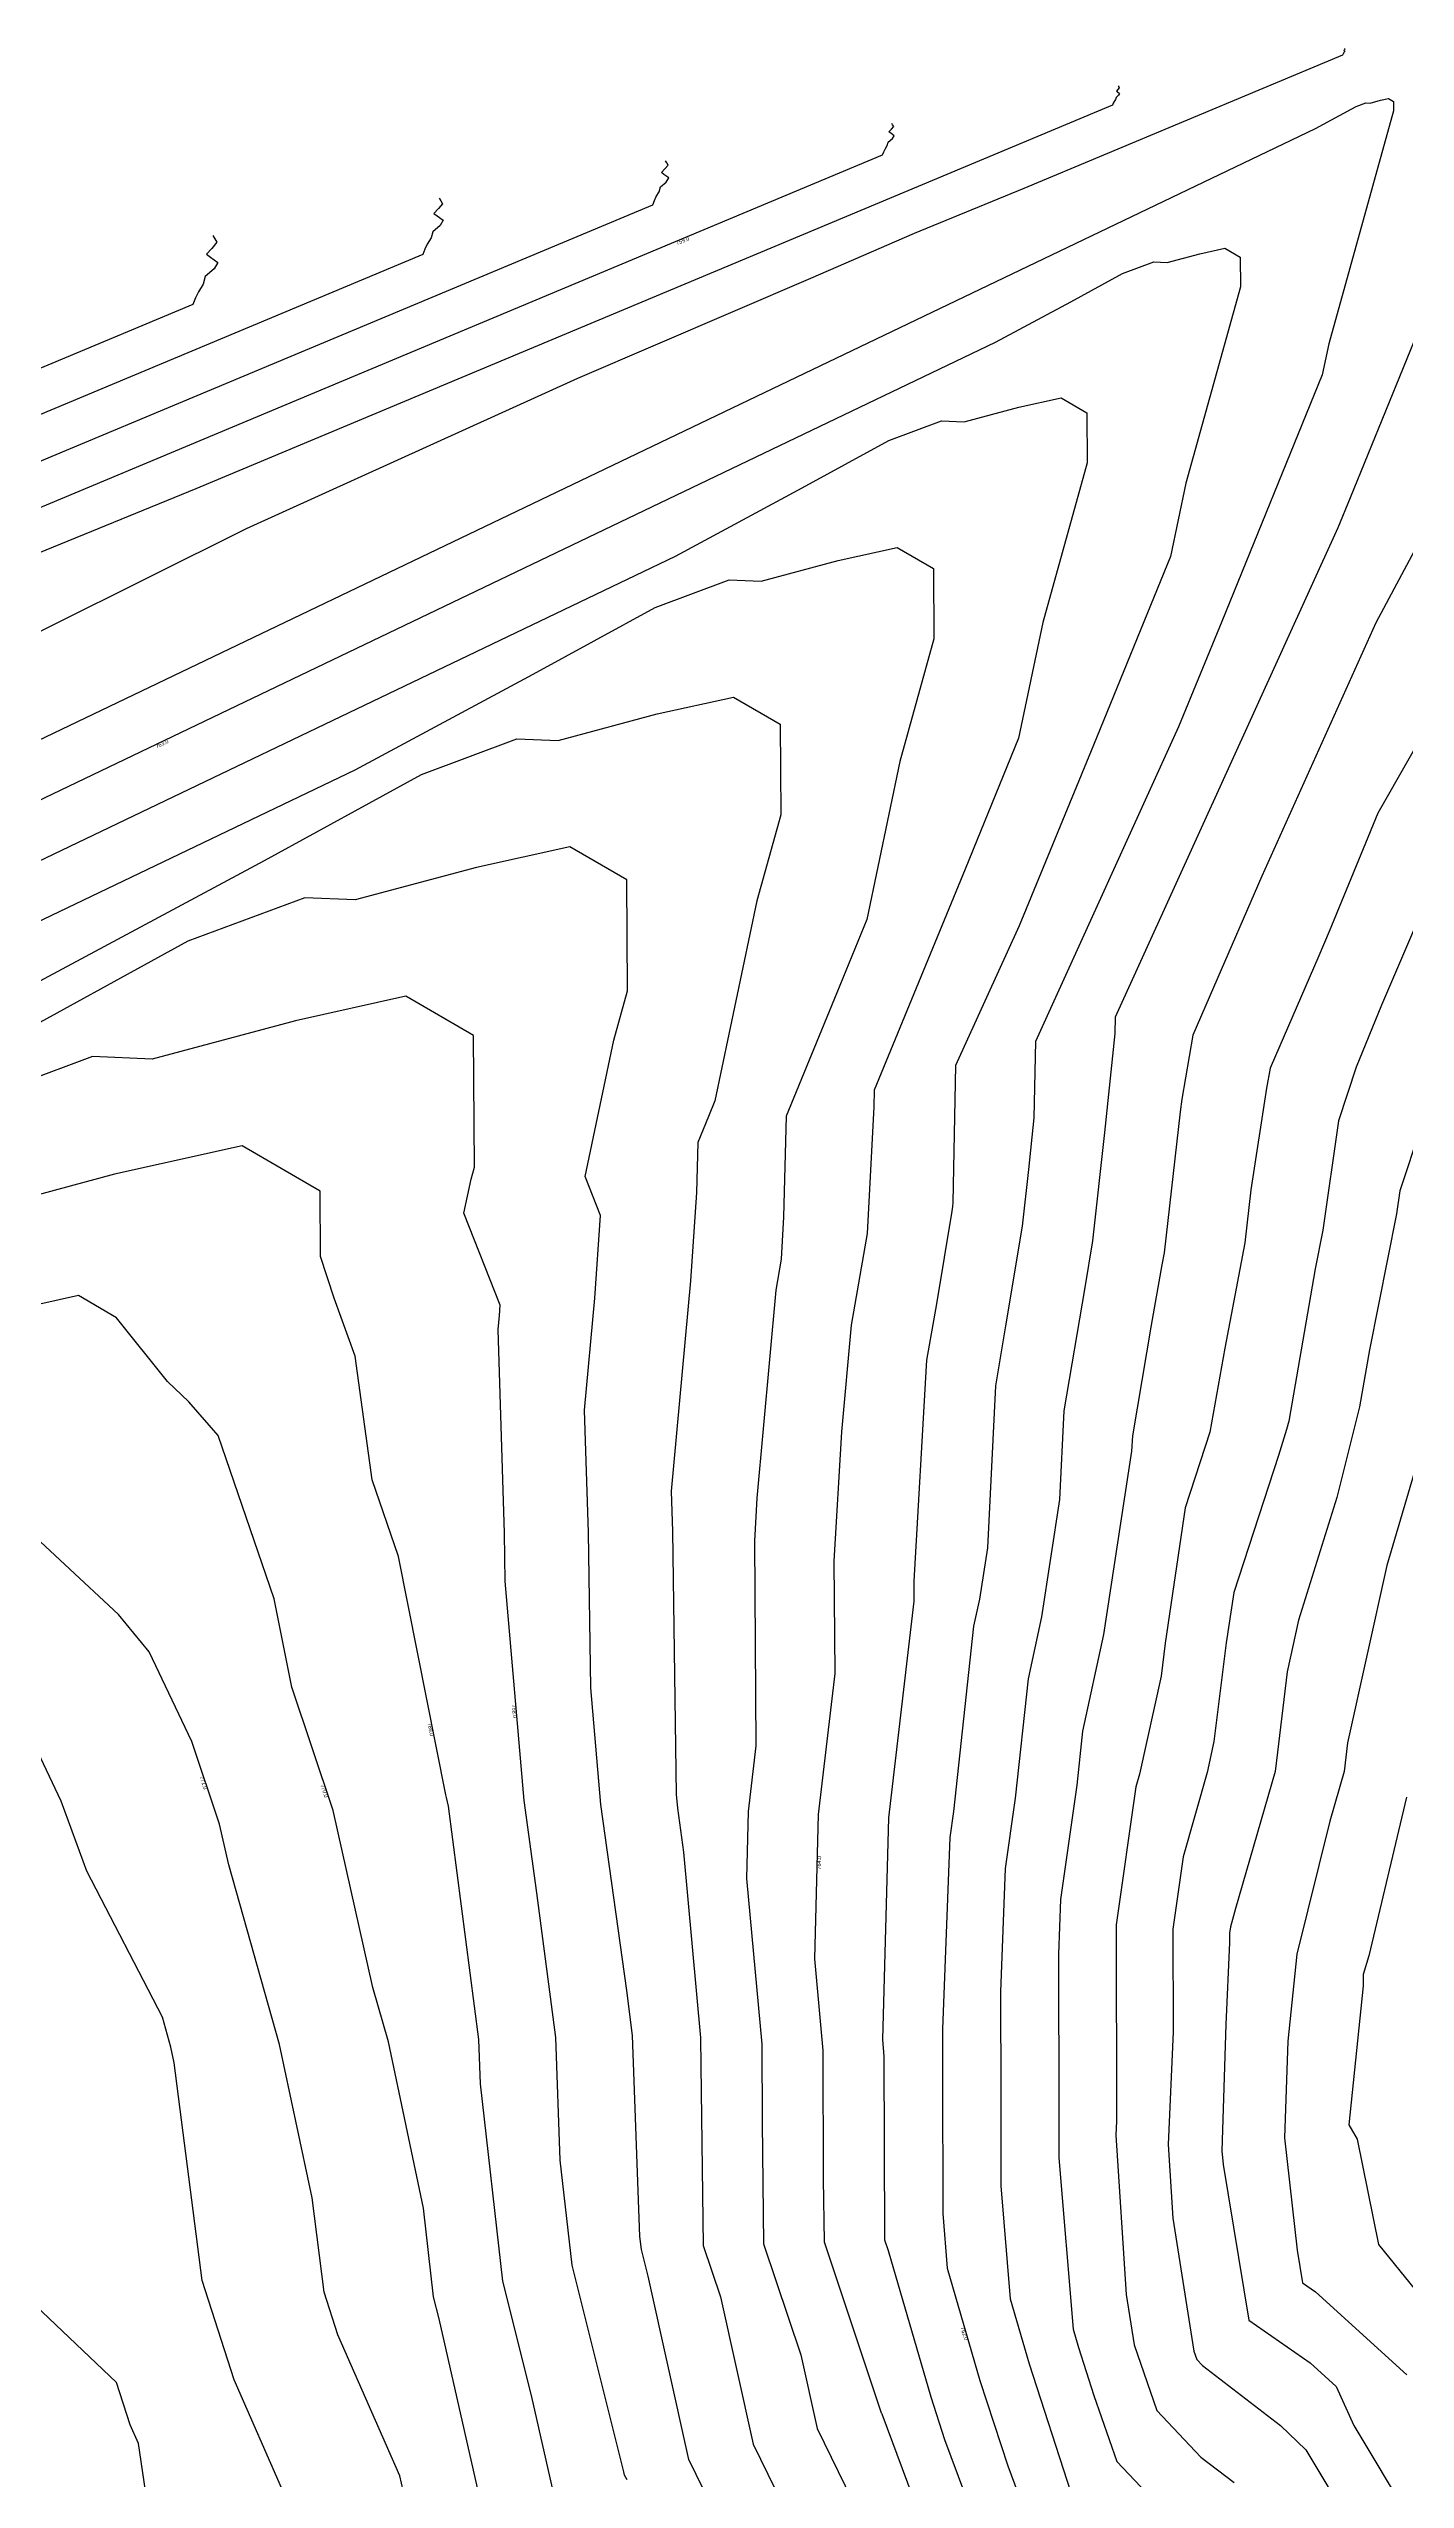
# Model space of a CAD drawing. Extents: x 1684434 to 1702565, y 997334 to 1000228.
# Drawn here: x 1699718.4 to 1699890.7, y 999812.7 to 1000121.3 of the extents above; entities that cross this region are included whole.
import ezdxf

# ---------------------------------------------------------------- set-up
doc = ezdxf.new("R2010")
doc.units = 0
doc.layers.add('Default', color=7, linetype='Continuous')

msp = doc.modelspace()

# ---------------------------------------------------------------- linework, layer by layer
at = {"layer": 'Default'}
for points in [[(1699882.94, 1000121.3), (1699882.96, 1000121.27), (1699882.99, 1000121.22), (1699882.93, 1000121.15), (1699882.86, 1000121.08), (1699882.91, 1000121.04), (1699883, 1000120.98), (1699882.96, 1000120.9), (1699882.85, 1000120.81), (1699882.82, 1000120.71), (1699882.76, 1000120.62), (1699882.73, 1000120.54), (1699882.7, 1000120.46), (1699842.22, 1000103.53), (1699828.31, 1000097.84), (1699815.12, 1000092.14), (1699785.54, 1000079.44), (1699743.49, 1000060.36), (1699705.9, 1000041.66)], [(1699318.45, 999842.56), (1699879.28, 1000111.16), (1699882.32, 1000112.8), (1699884.41, 1000113.94), (1699885.67, 1000114.41), (1699886.22, 1000114.39), (1699887.53, 1000114.74), (1699888.55, 1000114.97), (1699889.17, 1000114.61), (1699889.17, 1000113.4), (1699880.95, 1000083.81), (1699880.12, 1000079.88), (1699867.38, 1000048.58), (1699861.87, 1000035.21), (1699843.69, 999995.27), (1699843.5, 999985.56), (1699842.83, 999979.01), (1699842.02, 999971.83), (1699839.91, 999959.17), (1699838.62, 999951.56), (1699837.6, 999931), (1699836.61, 999924.47), (1699835.85, 999921.02), (1699833.29, 999897.53), (1699832.82, 999894.22), (1699831.91, 999869.88), (1699831.92, 999864.18), (1699831.93, 999846.46), (1699832.51, 999839.53), (1699836.66, 999825.3), (1699840.18, 999814.43), (1699843.45, 999805.65)], [(1699854.21, 1000116.56), (1699854.27, 1000116.45), (1699854.35, 1000116.32), (1699854.17, 1000116.11), (1699853.98, 1000115.91), (1699854.12, 1000115.8), (1699854.38, 1000115.61), (1699854.25, 1000115.39), (1699853.94, 1000115.12), (1699853.86, 1000114.85), (1699853.69, 1000114.59), (1699853.59, 1000114.36), (1699853.5, 1000114.14), (1699737.08, 1000065.44), (1699697.08, 1000049.07)], [(1699631.94, 1000027.35), (1699824.3, 1000107.81), (1699824.46, 1000108.19), (1699824.62, 1000108.55), (1699824.89, 1000108.99), (1699825.02, 1000109.43), (1699825.54, 1000109.88), (1699825.76, 1000110.25), (1699825.33, 1000110.56), (1699825.09, 1000110.73), (1699825.41, 1000111.07), (1699825.7, 1000111.42), (1699825.57, 1000111.63), (1699825.47, 1000111.81)], [(1699526.8, 999989.25), (1699795.1, 1000101.49), (1699795.32, 1000102.01), (1699795.55, 1000102.52), (1699795.93, 1000103.13), (1699796.11, 1000103.75), (1699796.83, 1000104.37), (1699797.14, 1000104.89), (1699796.53, 1000105.32), (1699796.2, 1000105.56), (1699796.65, 1000106.03), (1699797.06, 1000106.52), (1699796.88, 1000106.81), (1699796.74, 1000107.06)], [(1699768, 1000102.31), (1699768.18, 1000101.98), (1699768.41, 1000101.62), (1699767.89, 1000100.99), (1699767.32, 1000100.39), (1699767.74, 1000100.07), (1699768.51, 1000099.52), (1699768.12, 1000098.86), (1699767.2, 1000098.06), (1699766.97, 1000097.27), (1699766.48, 1000096.49), (1699766.18, 1000095.83), (1699765.9, 1000095.16), (1699421.66, 999951.16)], [(1699739.26, 1000097.56), (1699739.49, 1000097.16), (1699739.76, 1000096.72), (1699739.13, 1000095.95), (1699738.43, 1000095.22), (1699738.95, 1000094.83), (1699739.89, 1000094.16), (1699739.41, 1000093.35), (1699738.28, 1000092.37), (1699738, 1000091.41), (1699737.41, 1000090.45), (1699737.05, 1000089.65), (1699736.7, 1000088.84), (1699316.52, 999913.07)], [(1699349.7, 999849.86), (1699838.63, 1000084.02), (1699848.19, 1000089.17), (1699854.74, 1000092.75), (1699858.72, 1000094.23), (1699860.44, 1000094.16), (1699864.57, 1000095.26), (1699867.75, 1000095.97), (1699869.69, 1000094.85), (1699869.72, 1000091.06), (1699862.8, 1000066.14), (1699860.84, 1000056.84), (1699851.08, 1000032.87), (1699841.64, 1000009.96), (1699833.56, 999992.21), (1699833.21, 999974.82), (1699833.16, 999974.3), (1699833.1, 999973.72), (1699831.13, 999961.96), (1699829.87, 999954.79), (1699829.81, 999954.1), (1699828.24, 999926.77), (1699828.26, 999924.21), (1699825.03, 999896.71), (1699824.26, 999868.57), (1699824.46, 999866.4), (1699824.54, 999843.62), (1699824.55, 999843.13), (1699825, 999841.78), (1699830.41, 999823.22), (1699832.16, 999817.8), (1699838.03, 999802.02)], [(1699892.63, 1000086.28), (1699883.67, 1000064.28), (1699882.1, 1000060.46), (1699853.82, 999998.34), (1699853.78, 999996.29), (1699852.49, 999983.72), (1699850.95, 999969.94), (1699849.97, 999964.04), (1699847.32, 999948.39), (1699846.76, 999937.13), (1699844.48, 999922.23), (1699842.77, 999914.36), (1699841.12, 999899.19), (1699839.86, 999890.29), (1699839.27, 999874.64), (1699839.29, 999861.53), (1699839.3, 999850.01), (1699840.5, 999835.65), (1699842.91, 999827.38), (1699848.19, 999811.07)], [(1699380.95, 999857.15), (1699797.98, 1000056.89), (1699814.07, 1000065.53), (1699825.08, 1000071.55), (1699831.77, 1000074.06), (1699834.66, 1000073.93), (1699841.6, 1000075.79), (1699846.95, 1000076.98), (1699850.22, 1000075.08), (1699850.27, 1000068.71), (1699844.64, 1000048.47), (1699841.56, 1000033.79), (1699834.79, 1000017.16), (1699823.21, 999989.09), (1699823.16, 999986.96), (1699822.34, 999970.89), (1699820.3, 999959.25), (1699819.06, 999945.7), (1699818.12, 999929.29), (1699818.24, 999915.03), (1699816.13, 999897.12), (1699815.63, 999878.79), (1699816.7, 999867.19), (1699816.76, 999850.83), (1699816.87, 999842.89), (1699824.13, 999821.18), (1699824.15, 999821.13), (1699824.19, 999821.04), (1699832.62, 999798.39)], [(1699412.21, 999864.45), (1699757.33, 1000029.75), (1699779.94, 1000041.9), (1699795.41, 1000050.36), (1699804.81, 1000053.88), (1699808.89, 1000053.69), (1699818.64, 1000056.31), (1699826.15, 1000057.98), (1699830.75, 1000055.32), (1699830.82, 1000046.37), (1699826.49, 1000030.79), (1699822.28, 1000010.75), (1699818.49, 1000001.46), (1699812.03, 999985.77), (1699811.69, 999972.99), (1699811.41, 999967.61), (1699810.73, 999963.71), (1699808.32, 999937.31), (1699808.01, 999931.82), (1699808.21, 999905.85), (1699807.24, 999897.53), (1699807, 999889.01), (1699808.95, 999867.98), (1699808.98, 999858.03), (1699809.19, 999842.65), (1699813.91, 999828.54), (1699816, 999819.17), (1699824.92, 999800.91)], [(1699892.45, 1000058.79), (1699886.91, 1000048.39), (1699872.43, 1000016.26), (1699866.32, 1000002.12), (1699863.7, 999996.08), (1699862.31, 999987.95), (1699862.06, 999986.35), (1699860.05, 999968.45), (1699859.76, 999966.91), (1699858.39, 999959.24), (1699856.02, 999945.22), (1699855.92, 999943.26), (1699852.36, 999919.99), (1699849.69, 999907.7), (1699848.94, 999900.85), (1699846.89, 999886.36), (1699846.63, 999879.4), (1699846.66, 999858.88), (1699846.66, 999853.56), (1699848.49, 999831.78), (1699849.16, 999829.47), (1699851.13, 999823.39), (1699854.03, 999815.01), (1699860.88, 999807.78)], [(1699716.69, 1000002.61), (1699745.81, 1000018.26), (1699765.75, 1000029.17), (1699777.86, 1000033.7), (1699783.11, 1000033.46), (1699795.67, 1000036.84), (1699805.36, 1000038.99), (1699811.28, 1000035.56), (1699811.36, 1000024.02), (1699808.33, 1000013.12), (1699803, 999987.71), (1699802.2, 999985.75), (1699800.84, 999982.44), (1699800.67, 999976.1), (1699799.89, 999964.86), (1699797.45, 999938.18), (1699797.62, 999933.04), (1699798.08, 999899.67), (1699798.23, 999897.94), (1699799.01, 999892.34), (1699801.19, 999868.77), (1699801.2, 999865.24), (1699801.51, 999842.41), (1699803.69, 999835.9), (1699807.85, 999817.2), (1699817.12, 999798.23)], [(1699895.21, 1000038.36), (1699887.17, 1000024.24), (1699881.02, 1000009.22), (1699879.7, 1000006.15), (1699873.49, 999991.89), (1699873.05, 999989.33), (1699871.05, 999976.45), (1699870.29, 999969.72), (1699867.76, 999956.35), (1699865.85, 999945.65), (1699862.72, 999936.07), (1699860.18, 999918.9), (1699859.65, 999914.68), (1699856.9, 999902.25), (1699856.45, 999900.65), (1699853.96, 999883.11), (1699854, 999858.21), (1699853.92, 999856.44), (1699855.22, 999836.2), (1699856.24, 999829.79), (1699859.11, 999821.48), (1699864.72, 999815.56), (1699868.94, 999812.32)], [(1699804.26, 999805.92), (1699799.71, 999815.24), (1699794.52, 999838.51), (1699793.67, 999841.92), (1699793.48, 999843.58), (1699792.54, 999869.09), (1699791.8, 999874.79), (1699788.5, 999898.42), (1699787.23, 999913.21), (1699786.95, 999932.95), (1699786.46, 999948.44), (1699787.76, 999962.66), (1699788.49, 999973.19), (1699786.54, 999978.13), (1699790.18, 999995.45), (1699791.91, 1000001.68), (1699791.81, 1000015.8), (1699784.56, 1000019.99), (1699772.71, 1000017.36), (1699757.33, 1000013.23), (1699750.91, 1000013.52), (1699736.08, 1000007.98), (1699711.69, 999994.63)], [(1699893.99, 1000014.69), (1699887.65, 999999.89), (1699884.44, 999991.99), (1699882.19, 999985.18), (1699880.19, 999971.32), (1699879.21, 999966.4), (1699875.86, 999947.07), (1699875.59, 999945.99), (1699874.56, 999942.71), (1699868.88, 999925.31), (1699867.94, 999918.93), (1699866.36, 999906.38), (1699865.49, 999902.45), (1699862.46, 999891.77), (1699861.16, 999882.59), (1699861.18, 999869.56), (1699860.55, 999855.24), (1699861.15, 999845.87), (1699863.83, 999828.99), (1699864.19, 999827.94), (1699864.9, 999827.2), (1699874.8, 999819.58), (1699878.04, 999816.46), (1699883.66, 999807.08)], [(1699791.85, 999812.69), (1699791.53, 999813.26), (1699791.44, 999813.68), (1699784.87, 999839.91), (1699783.36, 999853.26), (1699782.79, 999868.83), (1699780.4, 999887.2), (1699778.77, 999898.89), (1699776.38, 999926.75), (1699776.29, 999932.86), (1699775.47, 999958.7), (1699775.64, 999960.47), (1699775.73, 999961.78), (1699771.12, 999973.45), (1699772.03, 999977.77), (1699772.46, 999979.33), (1699772.33, 999996.04), (1699763.76, 1000001), (1699749.74, 999997.89), (1699731.55, 999993), (1699723.96, 999993.34), (1699706.41, 999986.79)], [(1699892.62, 999984.36), (1699889.98, 999976.32), (1699889.56, 999973.4), (1699886.11, 999956.12), (1699884.86, 999948.87), (1699881.96, 999937.37), (1699877.11, 999921.8), (1699875.66, 999915.26), (1699874.16, 999902.57), (1699869.12, 999885.18), (1699868.47, 999882.88), (1699868.35, 999882.06), (1699868.35, 999880.9), (1699867.89, 999870.47), (1699867.36, 999854.44), (1699867.55, 999852.71), (1699870.78, 999832.93), (1699878.6, 999827.54), (1699881.9, 999824.53), (1699884.13, 999819.56), (1699891.16, 999807.84)], [(1699782.51, 999811.07), (1699779.71, 999823.39), (1699776.08, 999837.9), (1699773.25, 999862.93), (1699773.04, 999868.56), (1699769.18, 999898.19), (1699768.93, 999899.31), (1699768.82, 999899.65), (1699762.81, 999929.87), (1699759.46, 999939.61), (1699757.3, 999955.3), (1699754.65, 999962.67), (1699752.92, 999967.96), (1699752.86, 999976.28), (1699742.96, 999982.01), (1699726.78, 999978.41), (1699705.77, 999972.77)], [(1699773.5, 999808.87), (1699767.98, 999833.09), (1699767.28, 999835.89), (1699766.01, 999847.15), (1699761.54, 999868.26), (1699759.58, 999875.16), (1699754.51, 999897.62), (1699749.28, 999913.28), (1699747.04, 999924.52), (1699739.91, 999945.26), (1699736.21, 999949.54), (1699733.48, 999952.09), (1699727.02, 999960.2), (1699722.17, 999963.01), (1699703.81, 999958.93)], [(1699894.52, 999949.68), (1699888.33, 999928.75), (1699883.33, 999906.23), (1699882.9, 999902.6), (1699881.07, 999896.29), (1699876.89, 999879.4), (1699875.75, 999868.37), (1699875.34, 999856.08), (1699876.95, 999841.84), (1699877.63, 999837.68), (1699879.28, 999836.54), (1699890.85, 999825.98)], [(1699764.48, 999806.67), (1699763, 999813.16), (1699755.14, 999831.07), (1699753.38, 999836.51), (1699751.85, 999848.47), (1699747.73, 999867.92), (1699741.26, 999890.75), (1699740.09, 999895.92), (1699736.59, 999906.38), (1699731.18, 999917.78), (1699727.26, 999922.53), (1699706.77, 999941.58)], [(1699748.27, 999810.96), (1699741.95, 999825.36), (1699737.88, 999837.96), (1699734.34, 999865.62), (1699733.92, 999867.58), (1699732.85, 999871.39), (1699723.23, 999889.92), (1699720, 999898.83), (1699715.16, 999909.03)], [(1699890.81, 999899.32), (1699886.02, 999879.18), (1699885.32, 999876.84), (1699885.33, 999875.38), (1699883.51, 999857.73), (1699884.57, 999855.92), (1699887.26, 999842.56), (1699898.64, 999828.5)], [(1699841.24, 999650.29), (1699833.88, 999655.84), (1699819.64, 999669.88), (1699816.22, 999671.78), (1699809.35, 999681.13), (1699805.13, 999685.75), (1699790.86, 999699.3), (1699786.29, 999704.62), (1699776.83, 999713.54), (1699769.96, 999721.88), (1699764.8, 999728.78), (1699757.67, 999743.87), (1699756.7, 999745.45), (1699755.48, 999750.03), (1699746.98, 999765.98), (1699737.77, 999784.81), (1699736.41, 999786.98), (1699732.19, 999801.25), (1699729.8, 999817.3), (1699728.76, 999819.66), (1699727.03, 999825.02), (1699714.14, 999837.27)]]:
    msp.add_lwpolyline(points, dxfattribs=at)

# ---------------------------------------------------------------- texts
for s, rotation, p in [(' 759.0', 22.7004, (1699798.02, 1000096.28)), (' 763.0', 25.5916, (1699731.94, 1000032.37)), (' 768.0', 274.9011, (1699777.2, 999911.26)), (' 769.0', 281.2421, (1699766.46, 999908.93)), (' 771.0', 288.4666, (1699737.5, 999902.08)), (' 770.0', 288.4666, (1699752.84, 999901.05)), (' 764.0', 88.4286, (1699816.44, 999889.95)), (' 762.0', 286.2464, (1699834.14, 999832.17))]:
    msp.add_text(s, height=0.5, rotation=rotation, dxfattribs=at).set_placement(p)

doc.saveas('drawing.dxf')
